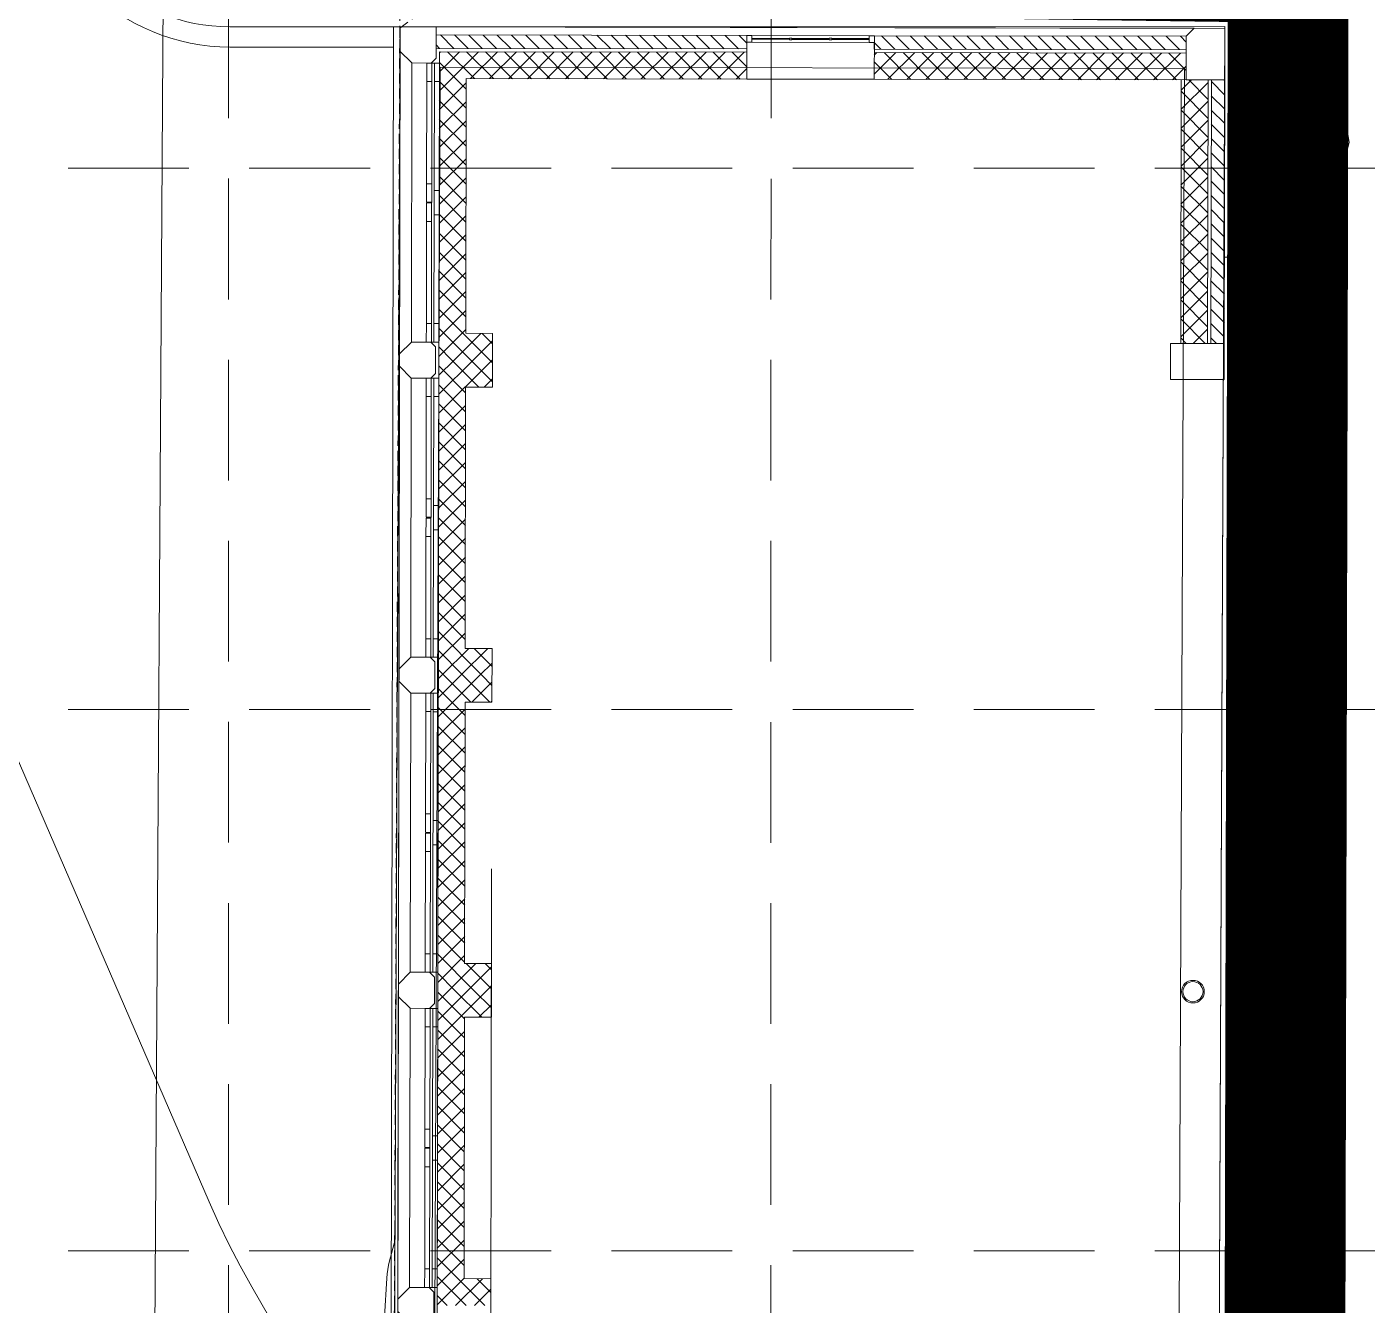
# Model space of a CAD drawing. Extents: x 4841 to 5381, y 4863 to 5725.
# Drawn here: x 4998.5 to 5031.8, y 5252.06 to 5283.83 of the extents above; entities that cross this region are included whole.
import ezdxf

# ---------------------------------------------------------------- set-up
doc = ezdxf.new("R2010")
doc.units = 0
doc.header["$MEASUREMENT"] = 0
doc.linetypes.add('DASHED', pattern=[0.75, 0.5, -0.25])
doc.linetypes.add('HIDDEN', pattern=[0.375, 0.25, -0.125])
for name, color, linetype, lineweight in [('2', 7, 'Continuous', 0), ('22', 7, 'Continuous', 0), ('27', 7, 'Continuous', 0), ('3', 7, 'Continuous', 0), ('EC', 35, 'Continuous', 0)]:
    doc.layers.add(name, color=color, linetype=linetype, lineweight=lineweight)
doc.layers.add('GRID', color=254, linetype='HIDDEN')
doc.layers.add('LIMITS OF DISTURBANCE', color=1, linetype='HIDDEN')

msp = doc.modelspace()

# ---------------------------------------------------------------- linework, layer by layer
at = {"layer": '2', "color": 7, "linetype": 'HIDDEN', "lineweight": 0}
for p, q in [((5009.237, 5507.346), (5007.761, 5283.793)), ((5007.761, 5283.793), (5031.686, 5301.909)), ((5007.761, 5283.793), (5007.093, 5125.941))]:
    msp.add_line(p, q, dxfattribs=at)
at = {"layer": '22', "color": 7, "linetype": 'Continuous', "lineweight": 0}
for p, q in [((5007.602, 5283.825), (5007.322, 5126.336)), ((5007.768, 5283.824), (5007.475, 5118.336)), ((5007.768, 5283.824), (5007.602, 5283.825)), ((5007.768, 5283.824), (5007.602, 5283.825)), ((5027.5, 5283.789), (5007.768, 5283.824)), ((5027.5, 5283.789), (5007.768, 5283.824)), ((5008.75, 5283.291), (5008.663, 5283.379)), ((5008.75, 5283.291), (5008.663, 5283.379)), ((5009.104, 5283.291), (5008.771, 5283.625)), ((5009.104, 5283.291), (5008.771, 5283.625)), ((5009.457, 5283.29), (5009.125, 5283.624)), ((5009.457, 5283.29), (5009.125, 5283.624)), ((5009.811, 5283.289), (5009.478, 5283.623)), ((5009.811, 5283.289), (5009.478, 5283.623)), ((5010.164, 5283.289), (5009.832, 5283.623)), ((5010.164, 5283.289), (5009.832, 5283.623)), ((5010.518, 5283.288), (5010.185, 5283.622)), ((5010.518, 5283.288), (5010.185, 5283.622)), ((5010.872, 5283.288), (5010.539, 5283.622)), ((5010.872, 5283.288), (5010.539, 5283.622)), ((5011.225, 5283.287), (5010.892, 5283.621)), ((5011.225, 5283.287), (5010.892, 5283.621)), ((5011.579, 5283.286), (5011.246, 5283.62)), ((5011.579, 5283.286), (5011.246, 5283.62)), ((5011.932, 5283.286), (5011.6, 5283.62)), ((5011.932, 5283.286), (5011.6, 5283.62)), ((5012.286, 5283.285), (5011.953, 5283.619)), ((5012.286, 5283.285), (5011.953, 5283.619)), ((5012.639, 5283.284), (5012.307, 5283.618)), ((5012.639, 5283.284), (5012.307, 5283.618)), ((5012.993, 5283.284), (5012.66, 5283.618)), ((5012.993, 5283.284), (5012.66, 5283.618)), ((5013.346, 5283.283), (5013.014, 5283.617)), ((5013.346, 5283.283), (5013.014, 5283.617)), ((5013.7, 5283.283), (5013.367, 5283.616)), ((5013.7, 5283.283), (5013.367, 5283.616)), ((5014.054, 5283.282), (5013.721, 5283.616)), ((5014.054, 5283.282), (5013.721, 5283.616)), ((5014.407, 5283.281), (5014.074, 5283.615)), ((5014.407, 5283.281), (5014.074, 5283.615)), ((5014.761, 5283.281), (5014.428, 5283.615)), ((5014.761, 5283.281), (5014.428, 5283.615)), ((5015.114, 5283.28), (5014.781, 5283.614)), ((5015.114, 5283.28), (5014.781, 5283.614)), ((5015.468, 5283.279), (5015.135, 5283.613)), ((5015.468, 5283.279), (5015.135, 5283.613)), ((5015.821, 5283.279), (5015.489, 5283.613)), ((5015.821, 5283.279), (5015.489, 5283.613)), ((5016.175, 5283.278), (5015.842, 5283.612)), ((5016.175, 5283.278), (5015.842, 5283.612)), ((5016.385, 5283.422), (5016.196, 5283.611)), ((5016.385, 5283.422), (5016.196, 5283.611)), ((5017.44, 5283.536), (5016.51, 5283.538)), ((5017.44, 5283.536), (5016.51, 5283.538)), ((5017.44, 5283.516), (5016.51, 5283.517)), ((5017.44, 5283.516), (5016.51, 5283.517)), ((5018.433, 5283.535), (5017.503, 5283.536)), ((5018.433, 5283.535), (5017.503, 5283.536)), ((5018.433, 5283.514), (5017.503, 5283.515)), ((5018.433, 5283.514), (5017.503, 5283.515)), ((5019.427, 5283.533), (5018.496, 5283.534)), ((5019.427, 5283.533), (5018.496, 5283.534)), ((5019.427, 5283.512), (5018.496, 5283.514)), ((5019.427, 5283.512), (5018.496, 5283.514)), ((5019.71, 5283.272), (5019.552, 5283.431)), ((5019.71, 5283.272), (5019.552, 5283.431)), ((5020.064, 5283.271), (5019.731, 5283.605)), ((5020.064, 5283.271), (5019.731, 5283.605)), ((5020.418, 5283.271), (5020.085, 5283.605)), ((5020.418, 5283.271), (5020.085, 5283.605)), ((5020.771, 5283.27), (5020.438, 5283.604)), ((5020.771, 5283.27), (5020.438, 5283.604)), ((5021.125, 5283.269), (5020.792, 5283.603)), ((5021.125, 5283.269), (5020.792, 5283.603)), ((5021.478, 5283.269), (5021.145, 5283.603)), ((5021.478, 5283.269), (5021.145, 5283.603)), ((5021.832, 5283.268), (5021.499, 5283.602)), ((5021.832, 5283.268), (5021.499, 5283.602)), ((5022.185, 5283.268), (5021.853, 5283.601)), ((5022.185, 5283.268), (5021.853, 5283.601)), ((5022.539, 5283.267), (5022.206, 5283.601)), ((5022.539, 5283.267), (5022.206, 5283.601)), ((5022.892, 5283.266), (5022.56, 5283.6)), ((5022.892, 5283.266), (5022.56, 5283.6)), ((5023.246, 5283.266), (5022.913, 5283.6)), ((5023.246, 5283.266), (5022.913, 5283.6)), ((5023.6, 5283.265), (5023.267, 5283.599)), ((5023.6, 5283.265), (5023.267, 5283.599)), ((5023.953, 5283.264), (5023.62, 5283.598)), ((5023.953, 5283.264), (5023.62, 5283.598)), ((5024.307, 5283.264), (5023.974, 5283.598)), ((5024.307, 5283.264), (5023.974, 5283.598)), ((5024.66, 5283.263), (5024.327, 5283.597)), ((5024.66, 5283.263), (5024.327, 5283.597)), ((5025.014, 5283.262), (5024.681, 5283.596)), ((5025.014, 5283.262), (5024.681, 5283.596)), ((5025.367, 5283.262), (5025.035, 5283.596)), ((5025.367, 5283.262), (5025.035, 5283.596)), ((5025.721, 5283.261), (5025.388, 5283.595)), ((5025.721, 5283.261), (5025.388, 5283.595)), ((5026.074, 5283.261), (5025.742, 5283.595)), ((5026.074, 5283.261), (5025.742, 5283.595)), ((5026.428, 5283.26), (5026.095, 5283.594)), ((5026.428, 5283.26), (5026.095, 5283.594)), ((5026.781, 5283.259), (5026.449, 5283.593)), ((5026.781, 5283.259), (5026.449, 5283.593)), ((5027.135, 5283.259), (5026.802, 5283.593)), ((5027.135, 5283.259), (5026.802, 5283.593)), ((5027.302, 5283.446), (5027.156, 5283.592)), ((5027.302, 5283.446), (5027.156, 5283.592)), ((5007.767, 5283.223), (5007.754, 5275.7)), ((5007.767, 5283.223), (5007.754, 5275.7)), ((5008.746, 5283.208), (5008.469, 5126.949)), ((5008.746, 5283.208), (5008.469, 5126.949)), ((5008.745, 5282.71), (5009.244, 5283.207)), ((5008.745, 5282.71), (5009.244, 5283.207)), ((5008.745, 5282.239), (5009.716, 5283.206)), ((5008.745, 5282.239), (5009.716, 5283.206)), ((5008.746, 5283.181), (5008.773, 5283.208)), ((5016.385, 5283.194), (5008.746, 5283.208)), ((5008.746, 5283.181), (5008.773, 5283.208)), ((5016.385, 5283.194), (5008.746, 5283.208)), ((5009.617, 5282.54), (5008.951, 5283.208)), ((5009.617, 5282.54), (5008.951, 5283.208)), ((5010.088, 5282.539), (5009.423, 5283.207)), ((5010.088, 5282.539), (5009.423, 5283.207)), ((5009.519, 5282.54), (5010.187, 5283.205)), ((5009.519, 5282.54), (5010.187, 5283.205)), ((5010.56, 5282.538), (5009.894, 5283.206)), ((5010.56, 5282.538), (5009.894, 5283.206)), ((5009.991, 5282.539), (5010.658, 5283.205)), ((5009.991, 5282.539), (5010.658, 5283.205)), ((5011.031, 5282.537), (5010.366, 5283.205)), ((5011.031, 5282.537), (5010.366, 5283.205)), ((5010.462, 5282.538), (5011.13, 5283.204)), ((5010.462, 5282.538), (5011.13, 5283.204)), ((5011.502, 5282.536), (5010.837, 5283.204)), ((5011.502, 5282.536), (5010.837, 5283.204)), ((5010.933, 5282.537), (5011.601, 5283.203)), ((5010.933, 5282.537), (5011.601, 5283.203)), ((5011.974, 5282.536), (5011.308, 5283.203)), ((5011.974, 5282.536), (5011.308, 5283.203)), ((5011.405, 5282.537), (5012.073, 5283.202)), ((5011.405, 5282.537), (5012.073, 5283.202)), ((5012.445, 5282.535), (5011.78, 5283.203)), ((5012.445, 5282.535), (5011.78, 5283.203)), ((5011.876, 5282.536), (5012.544, 5283.201)), ((5011.876, 5282.536), (5012.544, 5283.201)), ((5012.917, 5282.534), (5012.251, 5283.202)), ((5012.917, 5282.534), (5012.251, 5283.202)), ((5012.348, 5282.535), (5013.015, 5283.2)), ((5012.348, 5282.535), (5013.015, 5283.2)), ((5013.388, 5282.533), (5012.723, 5283.201)), ((5013.388, 5282.533), (5012.723, 5283.201)), ((5012.819, 5282.534), (5013.487, 5283.2)), ((5012.819, 5282.534), (5013.487, 5283.2)), ((5013.859, 5282.532), (5013.194, 5283.2)), ((5013.859, 5282.532), (5013.194, 5283.2)), ((5013.29, 5282.533), (5013.958, 5283.199)), ((5013.29, 5282.533), (5013.958, 5283.199)), ((5014.331, 5282.531), (5013.665, 5283.199)), ((5014.331, 5282.531), (5013.665, 5283.199)), ((5013.762, 5282.532), (5014.43, 5283.198)), ((5013.762, 5282.532), (5014.43, 5283.198)), ((5014.802, 5282.531), (5014.137, 5283.198)), ((5014.802, 5282.531), (5014.137, 5283.198)), ((5014.233, 5282.532), (5014.901, 5283.197)), ((5014.233, 5282.532), (5014.901, 5283.197)), ((5015.274, 5282.53), (5014.608, 5283.198)), ((5015.274, 5282.53), (5014.608, 5283.198)), ((5014.705, 5282.531), (5015.372, 5283.196)), ((5014.705, 5282.531), (5015.372, 5283.196)), ((5015.745, 5282.529), (5015.08, 5283.197)), ((5015.745, 5282.529), (5015.08, 5283.197)), ((5015.176, 5282.53), (5015.844, 5283.195)), ((5015.176, 5282.53), (5015.844, 5283.195)), ((5016.216, 5282.528), (5015.551, 5283.196)), ((5016.216, 5282.528), (5015.551, 5283.196)), ((5015.647, 5282.529), (5016.315, 5283.195)), ((5015.647, 5282.529), (5016.315, 5283.195)), ((5016.384, 5282.832), (5016.022, 5283.195)), ((5016.384, 5282.832), (5016.022, 5283.195)), ((5019.55, 5282.654), (5020.087, 5283.188)), ((5019.55, 5282.654), (5020.087, 5283.188)), ((5019.551, 5283.125), (5019.615, 5283.189)), ((5027.301, 5283.175), (5019.551, 5283.189)), ((5019.551, 5283.125), (5019.615, 5283.189)), ((5027.301, 5283.175), (5019.551, 5283.189)), ((5020.459, 5282.521), (5019.794, 5283.188)), ((5020.459, 5282.521), (5019.794, 5283.188)), ((5019.89, 5282.522), (5020.558, 5283.187)), ((5019.89, 5282.522), (5020.558, 5283.187)), ((5020.93, 5282.52), (5020.265, 5283.188)), ((5020.93, 5282.52), (5020.265, 5283.188)), ((5020.361, 5282.521), (5021.029, 5283.186)), ((5020.361, 5282.521), (5021.029, 5283.186)), ((5021.402, 5282.519), (5020.736, 5283.187)), ((5021.402, 5282.519), (5020.736, 5283.187)), ((5020.833, 5282.52), (5021.501, 5283.185)), ((5020.833, 5282.52), (5021.501, 5283.185)), ((5021.873, 5282.518), (5021.208, 5283.186)), ((5021.873, 5282.518), (5021.208, 5283.186)), ((5021.304, 5282.519), (5021.972, 5283.185)), ((5021.304, 5282.519), (5021.972, 5283.185)), ((5022.345, 5282.517), (5021.679, 5283.185)), ((5022.345, 5282.517), (5021.679, 5283.185)), ((5021.776, 5282.518), (5022.444, 5283.184)), ((5021.776, 5282.518), (5022.444, 5283.184)), ((5022.816, 5282.516), (5022.151, 5283.184)), ((5022.816, 5282.516), (5022.151, 5283.184)), ((5022.247, 5282.517), (5022.915, 5283.183)), ((5022.247, 5282.517), (5022.915, 5283.183)), ((5023.288, 5282.516), (5022.622, 5283.183)), ((5023.288, 5282.516), (5022.622, 5283.183)), ((5022.718, 5282.517), (5023.386, 5283.182)), ((5022.718, 5282.517), (5023.386, 5283.182)), ((5023.759, 5282.515), (5023.093, 5283.183)), ((5023.759, 5282.515), (5023.093, 5283.183)), ((5023.19, 5282.516), (5023.858, 5283.181)), ((5023.19, 5282.516), (5023.858, 5283.181)), ((5024.23, 5282.514), (5023.565, 5283.182)), ((5024.23, 5282.514), (5023.565, 5283.182)), ((5023.661, 5282.515), (5024.329, 5283.18)), ((5023.661, 5282.515), (5024.329, 5283.18)), ((5024.702, 5282.513), (5024.036, 5283.181)), ((5024.702, 5282.513), (5024.036, 5283.181)), ((5024.133, 5282.514), (5024.801, 5283.18)), ((5024.133, 5282.514), (5024.801, 5283.18)), ((5025.173, 5282.512), (5024.508, 5283.18)), ((5025.173, 5282.512), (5024.508, 5283.18)), ((5024.604, 5282.513), (5025.272, 5283.179)), ((5024.604, 5282.513), (5025.272, 5283.179)), ((5025.645, 5282.511), (5024.979, 5283.179)), ((5025.645, 5282.511), (5024.979, 5283.179)), ((5025.075, 5282.512), (5025.743, 5283.178)), ((5025.075, 5282.512), (5025.743, 5283.178)), ((5026.116, 5282.511), (5025.45, 5283.178)), ((5026.116, 5282.511), (5025.45, 5283.178)), ((5025.547, 5282.512), (5026.215, 5283.177)), ((5025.547, 5282.512), (5026.215, 5283.177)), ((5026.587, 5282.51), (5025.922, 5283.178)), ((5026.587, 5282.51), (5025.922, 5283.178)), ((5026.018, 5282.511), (5026.686, 5283.176)), ((5026.018, 5282.511), (5026.686, 5283.176)), ((5027.059, 5282.509), (5026.393, 5283.177)), ((5027.059, 5282.509), (5026.393, 5283.177)), ((5026.49, 5282.51), (5027.158, 5283.175)), ((5026.49, 5282.51), (5027.158, 5283.175)), ((5027.3, 5282.739), (5026.865, 5283.176)), ((5027.3, 5282.739), (5026.865, 5283.176)), ((5008.061, 5282.928), (5008.049, 5275.994)), ((5008.061, 5282.928), (5008.049, 5275.994)), ((5008.433, 5282.927), (5008.432, 5282.469)), ((5008.433, 5282.927), (5008.432, 5282.469)), ((5008.746, 5282.927), (5008.433, 5282.927)), ((5008.746, 5282.927), (5008.433, 5282.927)), ((5008.558, 5282.927), (5008.546, 5275.993)), ((5008.558, 5282.927), (5008.546, 5275.993)), ((5008.621, 5282.927), (5008.608, 5275.993)), ((5008.621, 5282.927), (5008.608, 5275.993)), ((5008.746, 5282.927), (5008.745, 5282.468)), ((5008.746, 5282.927), (5008.745, 5282.468)), ((5009.411, 5282.274), (5008.746, 5282.942)), ((5009.411, 5282.274), (5008.746, 5282.942)), ((5016.119, 5282.528), (5016.384, 5282.792)), ((5016.119, 5282.528), (5016.384, 5282.792)), ((5019.988, 5282.521), (5019.551, 5282.96)), ((5019.988, 5282.521), (5019.551, 5282.96)), ((5026.961, 5282.509), (5027.301, 5282.847)), ((5026.961, 5282.509), (5027.301, 5282.847)), ((5008.432, 5282.469), (5008.428, 5279.929)), ((5008.432, 5282.469), (5008.428, 5279.929)), ((5008.557, 5282.469), (5008.432, 5282.469)), ((5008.557, 5282.469), (5008.432, 5282.469)), ((5008.745, 5282.468), (5008.62, 5282.469)), ((5008.745, 5282.468), (5008.62, 5282.469)), ((5008.745, 5282.468), (5008.74, 5279.762)), ((5008.745, 5282.468), (5008.74, 5279.762)), ((5008.744, 5281.767), (5009.412, 5282.433)), ((5008.744, 5281.767), (5009.412, 5282.433)), ((5009.41, 5281.802), (5008.745, 5282.47)), ((5009.41, 5281.802), (5008.745, 5282.47)), ((5009.412, 5282.54), (5009.401, 5276.211)), ((5009.412, 5282.54), (5009.401, 5276.211)), ((5016.383, 5282.528), (5009.412, 5282.54)), ((5016.383, 5282.528), (5009.412, 5282.54)), ((5027.3, 5282.508), (5019.55, 5282.522)), ((5027.3, 5282.508), (5019.55, 5282.522)), ((5027.163, 5275.96), (5027.175, 5282.509)), ((5027.163, 5275.96), (5027.175, 5282.509)), ((5027.842, 5282.446), (5027.174, 5281.78)), ((5027.842, 5282.446), (5027.174, 5281.78)), ((5027.432, 5282.508), (5027.175, 5282.252)), ((5027.432, 5282.508), (5027.175, 5282.252)), ((5027.364, 5282.508), (5027.841, 5282.03)), ((5027.364, 5282.508), (5027.841, 5282.03)), ((5027.83, 5275.959), (5027.842, 5282.507)), ((5027.83, 5275.959), (5027.842, 5282.507)), ((5027.835, 5282.507), (5027.842, 5282.501)), ((5027.835, 5282.507), (5027.842, 5282.501)), ((5027.913, 5275.959), (5027.925, 5282.507)), ((5027.913, 5275.959), (5027.925, 5282.507)), ((5028.258, 5282.132), (5027.925, 5282.466)), ((5028.258, 5282.132), (5027.925, 5282.466)), ((5028.258, 5282.486), (5028.237, 5282.507)), ((5028.258, 5282.486), (5028.237, 5282.507)), ((5028.247, 5275.958), (5028.258, 5282.507)), ((5028.247, 5275.958), (5028.258, 5282.507)), ((5009.41, 5281.331), (5008.744, 5281.999)), ((5009.41, 5281.331), (5008.744, 5281.999)), ((5027.175, 5282.226), (5027.84, 5281.558)), ((5027.175, 5282.226), (5027.84, 5281.558)), ((5028.257, 5281.779), (5027.924, 5282.112)), ((5028.257, 5281.779), (5027.924, 5282.112)), ((5008.743, 5281.296), (5009.411, 5281.961)), ((5008.743, 5281.296), (5009.411, 5281.961)), ((5027.841, 5281.974), (5027.173, 5281.309)), ((5027.841, 5281.974), (5027.173, 5281.309)), ((5027.174, 5281.755), (5027.839, 5281.087)), ((5027.174, 5281.755), (5027.839, 5281.087)), ((5028.256, 5281.425), (5027.924, 5281.759)), ((5028.256, 5281.425), (5027.924, 5281.759)), ((5008.742, 5280.824), (5009.41, 5281.49)), ((5008.742, 5280.824), (5009.41, 5281.49)), ((5009.409, 5280.86), (5008.743, 5281.527)), ((5009.409, 5280.86), (5008.743, 5281.527)), ((5027.84, 5281.503), (5027.172, 5280.838)), ((5027.84, 5281.503), (5027.172, 5280.838)), ((5028.256, 5281.071), (5027.923, 5281.405)), ((5028.256, 5281.071), (5027.923, 5281.405)), ((5008.741, 5280.353), (5009.409, 5281.019)), ((5008.741, 5280.353), (5009.409, 5281.019)), ((5009.408, 5280.388), (5008.742, 5281.056)), ((5009.408, 5280.388), (5008.742, 5281.056)), ((5027.839, 5281.032), (5027.171, 5280.366)), ((5027.839, 5281.032), (5027.171, 5280.366)), ((5027.173, 5281.284), (5027.838, 5280.616)), ((5027.173, 5281.284), (5027.838, 5280.616)), ((5028.255, 5280.718), (5027.922, 5281.052)), ((5028.255, 5280.718), (5027.922, 5281.052)), ((5027.172, 5280.812), (5027.837, 5280.144)), ((5027.172, 5280.812), (5027.837, 5280.144)), ((5028.255, 5280.364), (5027.922, 5280.698)), ((5028.255, 5280.364), (5027.922, 5280.698)), ((5008.74, 5279.882), (5009.408, 5280.547)), ((5008.74, 5279.882), (5009.408, 5280.547)), ((5009.407, 5279.917), (5008.742, 5280.585)), ((5009.407, 5279.917), (5008.742, 5280.585)), ((5027.838, 5280.56), (5027.17, 5279.895)), ((5027.838, 5280.56), (5027.17, 5279.895)), ((5027.171, 5280.341), (5027.837, 5279.673)), ((5027.171, 5280.341), (5027.837, 5279.673)), ((5028.254, 5280.011), (5027.921, 5280.345)), ((5028.254, 5280.011), (5027.921, 5280.345)), ((5008.74, 5279.41), (5009.407, 5280.076)), ((5008.74, 5279.41), (5009.407, 5280.076)), ((5009.406, 5279.445), (5008.741, 5280.113)), ((5009.406, 5279.445), (5008.741, 5280.113)), ((5027.837, 5280.089), (5027.17, 5279.423)), ((5027.837, 5280.089), (5027.17, 5279.423)), ((5008.74, 5279.762), (5008.615, 5279.762)), ((5008.74, 5279.762), (5008.615, 5279.762)), ((5008.739, 5279.158), (5008.74, 5279.762)), ((5008.739, 5279.158), (5008.74, 5279.762)), ((5027.17, 5279.869), (5027.836, 5279.201)), ((5027.17, 5279.869), (5027.836, 5279.201)), ((5028.253, 5279.657), (5027.921, 5279.991)), ((5028.253, 5279.657), (5027.921, 5279.991)), ((5008.739, 5278.939), (5009.407, 5279.604)), ((5008.739, 5278.939), (5009.407, 5279.604)), ((5009.405, 5278.974), (5008.74, 5279.642)), ((5009.405, 5278.974), (5008.74, 5279.642)), ((5027.837, 5279.617), (5027.169, 5278.952)), ((5027.837, 5279.617), (5027.169, 5278.952)), ((5027.169, 5279.398), (5027.835, 5278.73)), ((5027.169, 5279.398), (5027.835, 5278.73)), ((5028.253, 5279.304), (5027.92, 5279.638)), ((5028.253, 5279.304), (5027.92, 5279.638)), ((5008.614, 5279.158), (5008.739, 5279.158)), ((5008.614, 5279.158), (5008.739, 5279.158)), ((5008.739, 5279.158), (5008.734, 5276.451)), ((5008.739, 5279.158), (5008.734, 5276.451)), ((5008.738, 5278.467), (5009.406, 5279.133)), ((5008.738, 5278.467), (5009.406, 5279.133)), ((5009.405, 5278.503), (5008.739, 5279.17)), ((5009.405, 5278.503), (5008.739, 5279.17)), ((5027.836, 5279.146), (5027.168, 5278.481)), ((5027.836, 5279.146), (5027.168, 5278.481)), ((5028.252, 5278.95), (5027.919, 5279.284)), ((5028.252, 5278.95), (5027.919, 5279.284)), ((5008.426, 5278.992), (5008.422, 5276.452)), ((5008.426, 5278.992), (5008.422, 5276.452)), ((5009.404, 5278.031), (5008.738, 5278.699)), ((5009.404, 5278.031), (5008.738, 5278.699)), ((5027.835, 5278.675), (5027.167, 5278.009)), ((5027.835, 5278.675), (5027.167, 5278.009)), ((5027.169, 5278.927), (5027.834, 5278.259)), ((5027.169, 5278.927), (5027.834, 5278.259)), ((5028.251, 5278.597), (5027.919, 5278.93)), ((5028.251, 5278.597), (5027.919, 5278.93)), ((5008.737, 5277.996), (5009.405, 5278.662)), ((5008.737, 5277.996), (5009.405, 5278.662)), ((5027.168, 5278.455), (5027.833, 5277.787)), ((5027.168, 5278.455), (5027.833, 5277.787)), ((5028.251, 5278.243), (5027.918, 5278.577)), ((5028.251, 5278.243), (5027.918, 5278.577)), ((5008.736, 5277.525), (5009.404, 5278.19)), ((5008.736, 5277.525), (5009.404, 5278.19)), ((5009.403, 5277.56), (5008.737, 5278.228)), ((5009.403, 5277.56), (5008.737, 5278.228)), ((5027.834, 5278.203), (5027.166, 5277.538)), ((5027.834, 5278.203), (5027.166, 5277.538)), ((5028.25, 5277.889), (5027.917, 5278.223)), ((5028.25, 5277.889), (5027.917, 5278.223)), ((5008.735, 5277.053), (5009.403, 5277.719)), ((5008.735, 5277.053), (5009.403, 5277.719)), ((5009.402, 5277.088), (5008.737, 5277.756)), ((5009.402, 5277.088), (5008.737, 5277.756)), ((5027.833, 5277.732), (5027.165, 5277.066)), ((5027.833, 5277.732), (5027.165, 5277.066)), ((5027.167, 5277.984), (5027.832, 5277.316)), ((5027.167, 5277.984), (5027.832, 5277.316)), ((5028.25, 5277.536), (5027.917, 5277.87)), ((5028.25, 5277.536), (5027.917, 5277.87)), ((5027.166, 5277.512), (5027.832, 5276.844)), ((5027.166, 5277.512), (5027.832, 5276.844)), ((5028.249, 5277.182), (5027.916, 5277.516)), ((5028.249, 5277.182), (5027.916, 5277.516)), ((5008.735, 5276.582), (5009.402, 5277.247)), ((5008.735, 5276.582), (5009.402, 5277.247)), ((5009.401, 5276.617), (5008.736, 5277.285)), ((5009.401, 5276.617), (5008.736, 5277.285)), ((5027.832, 5277.26), (5027.165, 5276.595)), ((5027.832, 5277.26), (5027.165, 5276.595)), ((5027.165, 5277.041), (5027.831, 5276.373)), ((5027.165, 5277.041), (5027.831, 5276.373)), ((5028.248, 5276.829), (5027.916, 5277.163)), ((5028.248, 5276.829), (5027.916, 5277.163)), ((5008.734, 5276.11), (5009.402, 5276.776)), ((5008.734, 5276.11), (5009.402, 5276.776)), ((5010.001, 5275.543), (5008.735, 5276.813)), ((5010.001, 5275.543), (5008.735, 5276.813)), ((5027.832, 5276.789), (5027.164, 5276.124)), ((5027.832, 5276.789), (5027.164, 5276.124)), ((5028.248, 5276.475), (5027.915, 5276.809)), ((5028.248, 5276.475), (5027.915, 5276.809)), ((5008.421, 5275.994), (5008.422, 5276.452)), ((5008.421, 5275.994), (5008.422, 5276.452)), ((5008.547, 5276.452), (5008.422, 5276.452)), ((5008.547, 5276.452), (5008.422, 5276.452)), ((5008.734, 5276.451), (5008.609, 5276.452)), ((5008.734, 5276.451), (5008.609, 5276.452)), ((5008.733, 5275.993), (5008.734, 5276.451)), ((5008.733, 5275.993), (5008.734, 5276.451)), ((5009.53, 5275.544), (5008.734, 5276.342)), ((5009.53, 5275.544), (5008.734, 5276.342)), ((5027.164, 5276.569), (5027.773, 5275.959)), ((5027.164, 5276.569), (5027.773, 5275.959)), ((5028.247, 5276.122), (5027.914, 5276.456)), ((5028.247, 5276.122), (5027.914, 5276.456)), ((5008.733, 5275.639), (5009.401, 5276.305)), ((5008.733, 5275.639), (5009.401, 5276.305)), ((5009.11, 5275.544), (5009.778, 5276.21)), ((5009.11, 5275.544), (5009.778, 5276.21)), ((5010.067, 5276.209), (5009.401, 5276.211)), ((5010.067, 5276.209), (5009.401, 5276.211)), ((5009.582, 5275.544), (5010.067, 5276.027)), ((5009.582, 5275.544), (5010.067, 5276.027)), ((5010.067, 5275.949), (5009.807, 5276.21)), ((5010.067, 5275.949), (5009.807, 5276.21)), ((5010.065, 5274.876), (5010.067, 5276.209)), ((5010.065, 5274.876), (5010.067, 5276.209)), ((5027.164, 5276.098), (5027.301, 5275.96)), ((5027.164, 5276.098), (5027.301, 5275.96)), ((5027.831, 5276.318), (5027.472, 5275.96)), ((5027.831, 5276.318), (5027.472, 5275.96)), ((5028.056, 5275.959), (5027.914, 5276.102)), ((5028.056, 5275.959), (5027.914, 5276.102)), ((5008.733, 5275.993), (5008.421, 5275.994)), ((5008.733, 5275.993), (5008.421, 5275.994)), ((5009.058, 5275.544), (5008.733, 5275.871)), ((5009.058, 5275.544), (5008.733, 5275.871)), ((5007.74, 5267.87), (5007.753, 5275.394)), ((5007.74, 5267.87), (5007.753, 5275.394)), ((5008.73, 5274.225), (5010.053, 5275.543)), ((5008.73, 5274.225), (5010.053, 5275.543)), ((5008.731, 5274.696), (5009.582, 5275.544)), ((5008.731, 5274.696), (5009.582, 5275.544)), ((5008.732, 5275.168), (5009.11, 5275.544)), ((5008.732, 5275.168), (5009.11, 5275.544)), ((5009.398, 5274.731), (5008.732, 5275.399)), ((5009.398, 5274.731), (5008.732, 5275.399)), ((5009.724, 5274.877), (5009.058, 5275.544)), ((5009.724, 5274.877), (5009.058, 5275.544)), ((5010.065, 5275.006), (5009.53, 5275.544)), ((5010.065, 5275.006), (5009.53, 5275.544)), ((5010.066, 5275.478), (5010.001, 5275.543)), ((5010.066, 5275.478), (5010.001, 5275.543)), ((5010.053, 5275.543), (5010.066, 5275.556)), ((5010.053, 5275.543), (5010.066, 5275.556)), ((5008.035, 5268.165), (5008.047, 5275.098)), ((5008.035, 5268.165), (5008.047, 5275.098)), ((5008.419, 5275.098), (5008.419, 5274.639)), ((5008.732, 5275.097), (5008.419, 5275.098)), ((5008.419, 5275.098), (5008.419, 5274.639)), ((5008.732, 5275.097), (5008.419, 5275.098)), ((5008.544, 5275.097), (5008.532, 5268.164)), ((5008.544, 5275.097), (5008.532, 5268.164)), ((5008.607, 5275.097), (5008.595, 5268.164)), ((5008.607, 5275.097), (5008.595, 5268.164)), ((5008.732, 5275.097), (5008.731, 5274.639)), ((5008.732, 5275.097), (5008.731, 5274.639)), ((5009.856, 5274.876), (5010.065, 5275.084)), ((5009.856, 5274.876), (5010.065, 5275.084)), ((5009.397, 5274.26), (5008.732, 5274.928)), ((5009.397, 5274.26), (5008.732, 5274.928)), ((5009.398, 5274.877), (5009.387, 5268.381)), ((5009.398, 5274.877), (5009.387, 5268.381)), ((5009.398, 5274.877), (5010.065, 5274.876)), ((5009.398, 5274.877), (5010.065, 5274.876)), ((5008.419, 5274.639), (5008.414, 5272.1)), ((5008.419, 5274.639), (5008.414, 5272.1)), ((5008.544, 5274.639), (5008.419, 5274.639)), ((5008.544, 5274.639), (5008.419, 5274.639)), ((5008.731, 5274.639), (5008.606, 5274.639)), ((5008.731, 5274.639), (5008.606, 5274.639)), ((5008.731, 5274.639), (5008.726, 5271.932)), ((5008.731, 5274.639), (5008.726, 5271.932)), ((5008.729, 5273.753), (5009.397, 5274.419)), ((5008.729, 5273.753), (5009.397, 5274.419)), ((5009.396, 5273.789), (5008.731, 5274.456)), ((5009.396, 5273.789), (5008.731, 5274.456)), ((5008.729, 5273.282), (5009.397, 5273.947)), ((5008.729, 5273.282), (5009.397, 5273.947)), ((5009.395, 5273.317), (5008.73, 5273.985)), ((5009.395, 5273.317), (5008.73, 5273.985)), ((5008.728, 5272.811), (5009.396, 5273.476)), ((5008.728, 5272.811), (5009.396, 5273.476)), ((5009.395, 5272.846), (5008.729, 5273.514)), ((5009.395, 5272.846), (5008.729, 5273.514)), ((5008.727, 5272.339), (5009.395, 5273.005)), ((5008.727, 5272.339), (5009.395, 5273.005)), ((5009.394, 5272.374), (5008.728, 5273.042)), ((5009.394, 5272.374), (5008.728, 5273.042)), ((5008.726, 5271.868), (5009.394, 5272.533)), ((5008.726, 5271.868), (5009.394, 5272.533)), ((5009.393, 5271.903), (5008.727, 5272.571)), ((5009.393, 5271.903), (5008.727, 5272.571)), ((5008.725, 5271.396), (5009.393, 5272.062)), ((5008.725, 5271.396), (5009.393, 5272.062)), ((5009.392, 5271.432), (5008.727, 5272.099)), ((5009.392, 5271.432), (5008.727, 5272.099)), ((5008.726, 5271.932), (5008.601, 5271.933)), ((5008.726, 5271.932), (5008.601, 5271.933)), ((5008.725, 5271.328), (5008.726, 5271.932)), ((5008.725, 5271.328), (5008.726, 5271.932)), ((5008.724, 5270.925), (5009.392, 5271.59)), ((5008.724, 5270.925), (5009.392, 5271.59)), ((5009.391, 5270.96), (5008.726, 5271.628)), ((5009.391, 5270.96), (5008.726, 5271.628)), ((5008.412, 5271.162), (5008.408, 5268.622)), ((5008.412, 5271.162), (5008.408, 5268.622)), ((5008.6, 5271.328), (5008.725, 5271.328)), ((5008.6, 5271.328), (5008.725, 5271.328)), ((5008.725, 5271.328), (5008.72, 5268.622)), ((5008.725, 5271.328), (5008.72, 5268.622)), ((5008.724, 5270.454), (5009.391, 5271.119)), ((5008.724, 5270.454), (5009.391, 5271.119)), ((5009.39, 5270.489), (5008.725, 5271.157)), ((5009.39, 5270.489), (5008.725, 5271.157)), ((5009.39, 5270.017), (5008.724, 5270.685)), ((5009.39, 5270.017), (5008.724, 5270.685)), ((5008.723, 5269.982), (5009.391, 5270.648)), ((5008.723, 5269.982), (5009.391, 5270.648)), ((5008.722, 5269.511), (5009.39, 5270.176)), ((5008.722, 5269.511), (5009.39, 5270.176)), ((5009.389, 5269.546), (5008.723, 5270.214)), ((5009.389, 5269.546), (5008.723, 5270.214)), ((5008.721, 5269.039), (5009.389, 5269.705)), ((5008.721, 5269.039), (5009.389, 5269.705)), ((5009.388, 5269.075), (5008.722, 5269.742)), ((5009.388, 5269.075), (5008.722, 5269.742)), ((5008.72, 5268.568), (5009.388, 5269.233)), ((5008.72, 5268.568), (5009.388, 5269.233)), ((5009.387, 5268.603), (5008.722, 5269.271)), ((5009.387, 5268.603), (5008.722, 5269.271)), ((5008.719, 5268.097), (5009.387, 5268.762)), ((5008.719, 5268.097), (5009.387, 5268.762)), ((5009.803, 5267.714), (5008.721, 5268.8)), ((5009.803, 5267.714), (5008.721, 5268.8)), ((5008.407, 5268.164), (5008.408, 5268.622)), ((5008.407, 5268.164), (5008.408, 5268.622)), ((5008.533, 5268.622), (5008.408, 5268.622)), ((5008.533, 5268.622), (5008.408, 5268.622)), ((5008.72, 5268.622), (5008.595, 5268.622)), ((5008.72, 5268.622), (5008.595, 5268.622)), ((5008.72, 5268.163), (5008.72, 5268.622)), ((5008.72, 5268.163), (5008.72, 5268.622)), ((5008.809, 5267.715), (5009.477, 5268.381)), ((5008.809, 5267.715), (5009.477, 5268.381)), ((5009.28, 5267.714), (5009.948, 5268.38)), ((5009.28, 5267.714), (5009.948, 5268.38)), ((5010.053, 5268.38), (5009.387, 5268.381)), ((5010.053, 5268.38), (5009.387, 5268.381)), ((5010.053, 5267.935), (5009.609, 5268.381)), ((5010.053, 5267.935), (5009.609, 5268.381)), ((5010.051, 5267.046), (5010.053, 5268.38)), ((5010.051, 5267.046), (5010.053, 5268.38)), ((5008.72, 5268.163), (5008.407, 5268.164)), ((5008.72, 5268.163), (5008.407, 5268.164)), ((5009.331, 5267.714), (5008.72, 5268.328)), ((5009.331, 5267.714), (5008.72, 5268.328)), ((5009.752, 5267.714), (5010.053, 5268.013)), ((5009.752, 5267.714), (5010.053, 5268.013)), ((5008.717, 5266.682), (5009.752, 5267.714)), ((5008.717, 5266.682), (5009.752, 5267.714)), ((5008.718, 5267.154), (5009.28, 5267.714)), ((5008.718, 5267.154), (5009.28, 5267.714)), ((5008.86, 5267.715), (5008.719, 5267.857)), ((5008.86, 5267.715), (5008.719, 5267.857)), ((5008.719, 5267.625), (5008.809, 5267.715)), ((5008.719, 5267.625), (5008.809, 5267.715)), ((5009.526, 5267.047), (5008.86, 5267.715)), ((5009.526, 5267.047), (5008.86, 5267.715)), ((5009.997, 5267.047), (5009.331, 5267.714)), ((5009.997, 5267.047), (5009.331, 5267.714)), ((5010.052, 5267.464), (5009.803, 5267.714)), ((5010.052, 5267.464), (5009.803, 5267.714)), ((5007.726, 5260.041), (5007.739, 5267.564)), ((5007.726, 5260.041), (5007.739, 5267.564)), ((5009.384, 5266.718), (5008.718, 5267.385)), ((5009.384, 5266.718), (5008.718, 5267.385)), ((5009.555, 5267.047), (5010.052, 5267.542)), ((5009.555, 5267.047), (5010.052, 5267.542)), ((5008.021, 5260.335), (5008.033, 5267.269)), ((5008.021, 5260.335), (5008.033, 5267.269)), ((5008.405, 5267.268), (5008.405, 5266.81)), ((5008.718, 5267.268), (5008.405, 5267.268)), ((5008.405, 5267.268), (5008.405, 5266.81)), ((5008.718, 5267.268), (5008.405, 5267.268)), ((5008.53, 5267.268), (5008.518, 5260.334)), ((5008.53, 5267.268), (5008.518, 5260.334)), ((5008.593, 5267.268), (5008.581, 5260.334)), ((5008.593, 5267.268), (5008.581, 5260.334)), ((5008.718, 5267.268), (5008.717, 5266.809)), ((5008.718, 5267.268), (5008.717, 5266.809)), ((5009.384, 5267.048), (5009.373, 5260.551)), ((5009.384, 5267.048), (5009.373, 5260.551)), ((5009.384, 5267.048), (5010.051, 5267.046)), ((5009.384, 5267.048), (5010.051, 5267.046)), ((5010.027, 5267.046), (5010.051, 5267.071)), ((5010.027, 5267.046), (5010.051, 5267.071)), ((5008.405, 5266.81), (5008.4, 5264.27)), ((5008.405, 5266.81), (5008.4, 5264.27)), ((5008.53, 5266.81), (5008.405, 5266.81)), ((5008.53, 5266.81), (5008.405, 5266.81)), ((5008.717, 5266.809), (5008.592, 5266.809)), ((5008.717, 5266.809), (5008.592, 5266.809)), ((5008.717, 5266.809), (5008.712, 5264.103)), ((5008.717, 5266.809), (5008.712, 5264.103)), ((5008.716, 5266.211), (5009.384, 5266.876)), ((5008.716, 5266.211), (5009.384, 5266.876)), ((5009.383, 5266.246), (5008.717, 5266.914)), ((5009.383, 5266.246), (5008.717, 5266.914)), ((5008.715, 5265.74), (5009.383, 5266.405)), ((5008.715, 5265.74), (5009.383, 5266.405)), ((5009.382, 5265.775), (5008.717, 5266.443)), ((5009.382, 5265.775), (5008.717, 5266.443)), ((5008.714, 5265.268), (5009.382, 5265.934)), ((5008.714, 5265.268), (5009.382, 5265.934)), ((5009.381, 5265.303), (5008.716, 5265.971)), ((5009.381, 5265.303), (5008.716, 5265.971)), ((5008.714, 5264.797), (5009.381, 5265.462)), ((5008.714, 5264.797), (5009.381, 5265.462)), ((5009.38, 5264.832), (5008.715, 5265.5)), ((5009.38, 5264.832), (5008.715, 5265.5)), ((5009.379, 5264.36), (5008.714, 5265.028)), ((5009.379, 5264.36), (5008.714, 5265.028)), ((5008.713, 5264.325), (5009.381, 5264.991)), ((5008.713, 5264.325), (5009.381, 5264.991)), ((5008.712, 5263.854), (5009.38, 5264.519)), ((5008.712, 5263.854), (5009.38, 5264.519)), ((5009.379, 5263.889), (5008.713, 5264.557)), ((5009.379, 5263.889), (5008.713, 5264.557)), ((5008.712, 5264.103), (5008.587, 5264.103)), ((5008.712, 5264.103), (5008.587, 5264.103)), ((5008.711, 5263.499), (5008.712, 5264.103)), ((5008.711, 5263.499), (5008.712, 5264.103)), ((5008.711, 5263.383), (5009.379, 5264.048)), ((5008.711, 5263.383), (5009.379, 5264.048)), ((5009.378, 5263.418), (5008.712, 5264.086)), ((5009.378, 5263.418), (5008.712, 5264.086)), ((5008.586, 5263.499), (5008.711, 5263.499)), ((5008.586, 5263.499), (5008.711, 5263.499)), ((5008.711, 5263.499), (5008.706, 5260.792)), ((5008.711, 5263.499), (5008.706, 5260.792)), ((5008.71, 5262.911), (5009.378, 5263.577)), ((5008.71, 5262.911), (5009.378, 5263.577)), ((5009.377, 5262.946), (5008.711, 5263.614)), ((5009.377, 5262.946), (5008.711, 5263.614)), ((5008.398, 5263.332), (5008.394, 5260.793)), ((5008.398, 5263.332), (5008.394, 5260.793)), ((5008.709, 5262.44), (5009.377, 5263.105)), ((5008.709, 5262.44), (5009.377, 5263.105)), ((5009.376, 5262.475), (5008.711, 5263.143)), ((5009.376, 5262.475), (5008.711, 5263.143)), ((5010.044, 5262.907), (5009.804, 5128.113)), ((5010.044, 5262.907), (5009.804, 5128.113)), ((5008.709, 5261.968), (5009.376, 5262.634)), ((5008.709, 5261.968), (5009.376, 5262.634)), ((5009.375, 5262.003), (5008.71, 5262.671)), ((5009.375, 5262.003), (5008.71, 5262.671)), ((5008.708, 5261.497), (5009.376, 5262.162)), ((5008.708, 5261.497), (5009.376, 5262.162)), ((5009.374, 5261.532), (5008.709, 5262.2)), ((5009.374, 5261.532), (5008.709, 5262.2)), ((5008.707, 5261.026), (5009.375, 5261.691)), ((5008.707, 5261.026), (5009.375, 5261.691)), ((5009.374, 5261.061), (5008.708, 5261.729)), ((5009.374, 5261.061), (5008.708, 5261.729)), ((5008.706, 5260.554), (5009.374, 5261.22)), ((5008.706, 5260.554), (5009.374, 5261.22)), ((5009.373, 5260.589), (5008.707, 5261.257)), ((5009.373, 5260.589), (5008.707, 5261.257)), ((5008.393, 5260.334), (5008.394, 5260.793)), ((5008.393, 5260.334), (5008.394, 5260.793)), ((5008.519, 5260.792), (5008.394, 5260.793)), ((5008.519, 5260.792), (5008.394, 5260.793)), ((5008.706, 5260.792), (5008.581, 5260.792)), ((5008.706, 5260.792), (5008.581, 5260.792)), ((5008.705, 5260.083), (5009.373, 5260.748)), ((5008.705, 5260.083), (5009.373, 5260.748)), ((5008.706, 5260.334), (5008.706, 5260.792)), ((5008.706, 5260.334), (5008.706, 5260.792)), ((5009.605, 5259.884), (5008.706, 5260.786)), ((5009.605, 5259.884), (5008.706, 5260.786)), ((5008.979, 5259.885), (5009.647, 5260.551)), ((5008.979, 5259.885), (5009.647, 5260.551)), ((5010.039, 5260.55), (5009.373, 5260.551)), ((5010.039, 5260.55), (5009.373, 5260.551)), ((5010.038, 5259.921), (5009.411, 5260.551)), ((5010.038, 5259.921), (5009.411, 5260.551)), ((5009.451, 5259.885), (5010.039, 5260.471)), ((5009.451, 5259.885), (5010.039, 5260.471)), ((5010.039, 5260.393), (5009.882, 5260.55)), ((5010.039, 5260.393), (5009.882, 5260.55)), ((5010.037, 5259.217), (5010.039, 5260.55)), ((5008.706, 5260.334), (5008.393, 5260.334)), ((5008.706, 5260.334), (5008.393, 5260.334)), ((5009.133, 5259.885), (5008.706, 5260.314)), ((5009.133, 5259.885), (5008.706, 5260.314)), ((5007.712, 5252.211), (5007.725, 5259.734)), ((5007.712, 5252.211), (5007.725, 5259.734)), ((5008.703, 5258.668), (5009.922, 5259.884)), ((5008.703, 5258.668), (5009.922, 5259.884)), ((5008.704, 5259.611), (5008.979, 5259.885)), ((5008.704, 5259.14), (5009.451, 5259.885)), ((5008.704, 5259.611), (5008.979, 5259.885)), ((5008.704, 5259.14), (5009.451, 5259.885)), ((5009.37, 5259.175), (5008.705, 5259.843)), ((5009.37, 5259.175), (5008.705, 5259.843)), ((5009.799, 5259.217), (5009.133, 5259.885)), ((5009.799, 5259.217), (5009.133, 5259.885)), ((5010.037, 5259.45), (5009.605, 5259.884)), ((5010.037, 5259.45), (5009.605, 5259.884)), ((5009.922, 5259.884), (5010.038, 5259.999)), ((5009.922, 5259.884), (5010.038, 5259.999)), ((5008.007, 5252.505), (5008.02, 5259.439)), ((5008.007, 5252.505), (5008.02, 5259.439)), ((5008.392, 5259.438), (5008.391, 5258.98)), ((5008.392, 5259.438), (5008.391, 5258.98)), ((5008.704, 5259.438), (5008.392, 5259.438)), ((5008.704, 5259.438), (5008.392, 5259.438)), ((5008.517, 5259.438), (5008.504, 5252.504)), ((5008.517, 5259.438), (5008.504, 5252.504)), ((5008.579, 5259.438), (5008.567, 5252.504)), ((5008.579, 5259.438), (5008.567, 5252.504)), ((5008.704, 5259.438), (5008.703, 5258.98)), ((5008.704, 5259.438), (5008.703, 5258.98)), ((5009.369, 5258.704), (5008.704, 5259.371)), ((5009.369, 5258.704), (5008.704, 5259.371)), ((5009.726, 5259.217), (5010.038, 5259.528)), ((5009.726, 5259.217), (5010.038, 5259.528)), ((5009.37, 5259.218), (5009.359, 5252.722)), ((5009.37, 5259.218), (5009.359, 5252.722)), ((5009.37, 5259.218), (5010.037, 5259.217)), ((5009.37, 5259.218), (5010.037, 5259.217)), ((5008.391, 5258.98), (5008.386, 5256.44)), ((5008.391, 5258.98), (5008.386, 5256.44)), ((5008.516, 5258.98), (5008.391, 5258.98)), ((5008.516, 5258.98), (5008.391, 5258.98)), ((5008.703, 5258.98), (5008.578, 5258.98)), ((5008.703, 5258.98), (5008.578, 5258.98)), ((5008.703, 5258.98), (5008.698, 5256.273)), ((5008.703, 5258.98), (5008.698, 5256.273)), ((5008.702, 5258.197), (5009.37, 5258.863)), ((5008.702, 5258.197), (5009.37, 5258.863)), ((5009.369, 5258.232), (5008.703, 5258.9)), ((5009.369, 5258.232), (5008.703, 5258.9)), ((5008.701, 5257.726), (5009.369, 5258.391)), ((5008.701, 5257.726), (5009.369, 5258.391)), ((5009.368, 5257.761), (5008.702, 5258.429)), ((5009.368, 5257.761), (5008.702, 5258.429)), ((5008.7, 5257.254), (5009.368, 5257.92)), ((5008.7, 5257.254), (5009.368, 5257.92)), ((5009.367, 5257.289), (5008.701, 5257.957)), ((5009.367, 5257.289), (5008.701, 5257.957)), ((5008.699, 5256.783), (5009.367, 5257.448)), ((5008.699, 5256.783), (5009.367, 5257.448)), ((5009.366, 5256.818), (5008.701, 5257.486)), ((5009.366, 5256.818), (5008.701, 5257.486)), ((5008.699, 5256.311), (5009.366, 5256.977)), ((5008.699, 5256.311), (5009.366, 5256.977)), ((5009.365, 5256.347), (5008.7, 5257.014)), ((5009.365, 5256.347), (5008.7, 5257.014)), ((5008.698, 5255.84), (5009.366, 5256.506)), ((5008.698, 5255.84), (5009.366, 5256.506)), ((5009.364, 5255.875), (5008.699, 5256.543)), ((5009.364, 5255.875), (5008.699, 5256.543)), ((5008.698, 5256.273), (5008.573, 5256.273)), ((5008.698, 5256.273), (5008.573, 5256.273)), ((5008.697, 5255.669), (5008.698, 5256.273)), ((5008.697, 5255.669), (5008.698, 5256.273)), ((5008.697, 5255.369), (5009.365, 5256.034)), ((5008.697, 5255.369), (5009.365, 5256.034)), ((5009.364, 5255.404), (5008.698, 5256.072)), ((5009.364, 5255.404), (5008.698, 5256.072)), ((5008.385, 5255.503), (5008.38, 5252.963)), ((5008.385, 5255.503), (5008.38, 5252.963)), ((5008.572, 5255.669), (5008.697, 5255.669)), ((5008.572, 5255.669), (5008.697, 5255.669)), ((5008.697, 5255.669), (5008.693, 5252.962)), ((5008.697, 5255.669), (5008.693, 5252.962)), ((5008.696, 5254.897), (5009.364, 5255.563)), ((5008.696, 5254.897), (5009.364, 5255.563)), ((5009.363, 5254.932), (5008.697, 5255.6)), ((5009.363, 5254.932), (5008.697, 5255.6)), ((5008.695, 5254.426), (5009.363, 5255.091)), ((5008.695, 5254.426), (5009.363, 5255.091)), ((5009.362, 5254.461), (5008.696, 5255.129)), ((5009.362, 5254.461), (5008.696, 5255.129)), ((5008.694, 5253.954), (5009.362, 5254.62)), ((5008.694, 5253.954), (5009.362, 5254.62)), ((5009.361, 5253.99), (5008.696, 5254.657)), ((5009.361, 5253.99), (5008.696, 5254.657)), ((5008.694, 5253.483), (5009.361, 5254.149)), ((5008.694, 5253.483), (5009.361, 5254.149)), ((5009.36, 5253.518), (5008.695, 5254.186)), ((5009.36, 5253.518), (5008.695, 5254.186)), ((5009.359, 5253.047), (5008.694, 5253.715)), ((5009.359, 5253.047), (5008.694, 5253.715)), ((5008.693, 5253.012), (5009.361, 5253.677)), ((5008.693, 5253.012), (5009.361, 5253.677)), ((5008.692, 5252.54), (5009.36, 5253.206)), ((5008.692, 5252.54), (5009.36, 5253.206)), ((5009.878, 5252.054), (5008.693, 5253.243)), ((5009.878, 5252.054), (5008.693, 5253.243)), ((5008.379, 5252.505), (5008.38, 5252.963)), ((5008.379, 5252.505), (5008.38, 5252.963)), ((5008.505, 5252.963), (5008.38, 5252.963)), ((5008.505, 5252.963), (5008.38, 5252.963)), ((5008.693, 5252.962), (5008.568, 5252.963)), ((5008.693, 5252.962), (5008.568, 5252.963)), ((5008.691, 5252.069), (5009.359, 5252.734)), ((5008.691, 5252.069), (5009.359, 5252.734)), ((5008.692, 5252.504), (5008.693, 5252.962)), ((5008.692, 5252.504), (5008.693, 5252.962)), ((5009.407, 5252.055), (5008.692, 5252.772)), ((5009.407, 5252.055), (5008.692, 5252.772)), ((5009.15, 5252.055), (5009.818, 5252.721)), ((5009.15, 5252.055), (5009.818, 5252.721)), ((5010.026, 5252.721), (5009.359, 5252.722)), ((5010.026, 5252.721), (5009.359, 5252.722)), ((5010.025, 5252.379), (5009.684, 5252.721)), ((5010.025, 5252.379), (5009.684, 5252.721)), ((5010.023, 5251.387), (5010.026, 5252.721)), ((5008.692, 5252.504), (5008.379, 5252.505)), ((5008.692, 5252.504), (5008.379, 5252.505)), ((5009.621, 5252.055), (5010.025, 5252.457)), ((5009.621, 5252.055), (5010.025, 5252.457)), ((5008.935, 5252.056), (5008.691, 5252.3)), ((5008.935, 5252.056), (5008.691, 5252.3))]:
    msp.add_line(p, q, dxfattribs=at)
for points in [[(5007.097, 5126.337), (5027.59, 5126.346), (5028.261, 5283.833), (5007.768, 5283.824), (5007.095, 5126.235)], [(5008.664, 5283.823), (5008.663, 5283.045), (5008.545, 5282.927), (5008.061, 5282.928), (5007.767, 5283.223), (5007.768, 5283.824)], [(5008.664, 5283.823), (5008.663, 5283.045), (5008.545, 5282.927), (5008.061, 5282.928), (5007.767, 5283.223), (5007.768, 5283.824)], [(5027.3, 5282.508), (5028.258, 5282.507), (5028.261, 5283.788), (5027.5, 5283.789), (5027.302, 5283.592)], [(5027.3, 5282.508), (5028.258, 5282.507), (5028.261, 5283.788), (5027.5, 5283.789), (5027.302, 5283.592)], [(5008.663, 5283.292), (5016.385, 5283.278), (5016.385, 5283.611), (5008.664, 5283.625)], [(5008.663, 5283.292), (5016.385, 5283.278), (5016.385, 5283.611), (5008.664, 5283.625)], [(5019.55, 5282.522), (5016.383, 5282.528), (5016.385, 5283.611), (5019.552, 5283.606)], [(5019.55, 5282.522), (5016.383, 5282.528), (5016.385, 5283.611), (5019.552, 5283.606)], [(5016.51, 5283.611), (5016.385, 5283.611), (5016.385, 5283.444), (5016.51, 5283.444)], [(5019.552, 5283.606), (5016.385, 5283.611), (5016.385, 5283.444), (5019.552, 5283.439)], [(5016.51, 5283.611), (5016.385, 5283.611), (5016.385, 5283.444), (5016.51, 5283.444)], [(5019.552, 5283.606), (5016.385, 5283.611), (5016.385, 5283.444), (5019.552, 5283.439)], [(5017.44, 5283.505), (5017.503, 5283.505), (5017.503, 5283.547), (5017.44, 5283.547)], [(5017.44, 5283.505), (5017.503, 5283.505), (5017.503, 5283.547), (5017.44, 5283.547)], [(5018.433, 5283.503), (5018.496, 5283.503), (5018.496, 5283.545), (5018.433, 5283.545)], [(5018.433, 5283.503), (5018.496, 5283.503), (5018.496, 5283.545), (5018.433, 5283.545)], [(5019.427, 5283.606), (5019.552, 5283.606), (5019.552, 5283.439), (5019.427, 5283.439)], [(5019.427, 5283.606), (5019.552, 5283.606), (5019.552, 5283.439), (5019.427, 5283.439)], [(5027.301, 5283.258), (5019.551, 5283.272), (5019.552, 5283.606), (5027.302, 5283.592)], [(5027.301, 5283.258), (5019.551, 5283.272), (5019.552, 5283.606), (5027.302, 5283.592)], [(5008.764, 5282.823), (5027.256, 5282.79), (5026.594, 5127.346), (5008.101, 5127.338)], [(5008.764, 5282.823), (5027.256, 5282.79), (5026.594, 5127.346), (5008.101, 5127.338)], [(5008.532, 5275.993), (5008.65, 5275.875), (5008.649, 5275.215), (5008.531, 5275.098), (5008.047, 5275.098), (5007.753, 5275.394), (5007.754, 5275.7), (5008.049, 5275.994)], [(5008.532, 5275.993), (5008.65, 5275.875), (5008.649, 5275.215), (5008.531, 5275.098), (5008.047, 5275.098), (5007.753, 5275.394), (5007.754, 5275.7), (5008.049, 5275.994)], [(5028.247, 5275.958), (5028.245, 5275.063), (5026.912, 5275.065), (5026.913, 5275.961)], [(5028.247, 5275.958), (5028.245, 5275.063), (5026.912, 5275.065), (5026.913, 5275.961)], [(5008.518, 5268.164), (5008.636, 5268.046), (5008.635, 5267.386), (5008.517, 5267.268), (5008.033, 5267.269), (5007.739, 5267.564), (5007.74, 5267.87), (5008.035, 5268.165)], [(5008.518, 5268.164), (5008.636, 5268.046), (5008.635, 5267.386), (5008.517, 5267.268), (5008.033, 5267.269), (5007.739, 5267.564), (5007.74, 5267.87), (5008.035, 5268.165)], [(5008.504, 5260.334), (5008.622, 5260.216), (5008.621, 5259.556), (5008.503, 5259.438), (5008.02, 5259.439), (5007.725, 5259.734), (5007.726, 5260.041), (5008.021, 5260.335)], [(5008.504, 5260.334), (5008.622, 5260.216), (5008.621, 5259.556), (5008.503, 5259.438), (5008.02, 5259.439), (5007.725, 5259.734), (5007.726, 5260.041), (5008.021, 5260.335)], [(5008.491, 5252.504), (5008.608, 5252.386), (5008.607, 5251.726), (5008.489, 5251.609), (5008.006, 5251.61), (5007.712, 5251.905), (5007.712, 5252.211), (5008.007, 5252.505)], [(5008.491, 5252.504), (5008.608, 5252.386), (5008.607, 5251.726), (5008.489, 5251.609), (5008.006, 5251.61), (5007.712, 5251.905), (5007.712, 5252.211), (5008.007, 5252.505)]]:
    msp.add_lwpolyline(points, close=True, dxfattribs=at)
for points in [[(5007.768, 5283.824), (5028.261, 5283.788), (5027.59, 5126.346), (5007.097, 5126.337), (5007.768, 5283.824)], [(5007.768, 5283.824), (5028.261, 5283.788), (5027.59, 5126.346), (5007.097, 5126.337), (5007.768, 5283.824)], [(5008.552, 5279.471), (5008.427, 5279.471), (5008.428, 5279.929), (5008.553, 5279.929)], [(5008.552, 5279.471), (5008.427, 5279.471), (5008.428, 5279.929), (5008.553, 5279.929)], [(5008.551, 5278.991), (5008.426, 5278.992), (5008.427, 5279.45), (5008.552, 5279.45)], [(5008.551, 5278.991), (5008.426, 5278.992), (5008.427, 5279.45), (5008.552, 5279.45)], [(5008.538, 5271.641), (5008.413, 5271.641), (5008.414, 5272.1), (5008.539, 5272.099)], [(5008.538, 5271.641), (5008.413, 5271.641), (5008.414, 5272.1), (5008.539, 5272.099)], [(5008.537, 5271.162), (5008.412, 5271.162), (5008.413, 5271.62), (5008.538, 5271.62)], [(5008.537, 5271.162), (5008.412, 5271.162), (5008.413, 5271.62), (5008.538, 5271.62)], [(5008.524, 5263.811), (5008.399, 5263.812), (5008.4, 5264.27), (5008.525, 5264.27)], [(5008.524, 5263.811), (5008.399, 5263.812), (5008.4, 5264.27), (5008.525, 5264.27)], [(5008.523, 5263.332), (5008.398, 5263.332), (5008.399, 5263.791), (5008.524, 5263.791)], [(5008.523, 5263.332), (5008.398, 5263.332), (5008.399, 5263.791), (5008.524, 5263.791)], [(5008.51, 5255.982), (5008.385, 5255.982), (5008.386, 5256.44), (5008.511, 5256.44)], [(5008.51, 5255.982), (5008.385, 5255.982), (5008.386, 5256.44), (5008.511, 5256.44)], [(5008.51, 5255.503), (5008.385, 5255.503), (5008.385, 5255.961), (5008.51, 5255.961)], [(5008.51, 5255.503), (5008.385, 5255.503), (5008.385, 5255.961), (5008.51, 5255.961)]]:
    msp.add_lwpolyline(points, dxfattribs=at)
for radius in [0.281, 0.281, 0.25, 0.25]:
    msp.add_circle((5027.468, 5259.853), radius, dxfattribs=at)
at = {"layer": '27', "color": 7, "linetype": 'Continuous', "lineweight": 0}
for p, q in [((5007.602, 5283.825), (5003.537, 5283.825)), ((5007.602, 5283.325), (5003.537, 5283.325))]:
    msp.add_line(p, q, dxfattribs=at)
for radius in [5, 4.5]:
    msp.add_arc((5003.537, 5288.325), radius, 179.5786, 270, dxfattribs=at)
at = {"layer": '3', "color": 7, "linetype": 'Continuous', "lineweight": 0}
msp.add_line((5000.127, 4999.942), (5004.207, 5661.986), dxfattribs=at)
at = {"layer": 'EC', "color": 35, "linetype": 'Continuous', "lineweight": 0}
for points in [[(5028.236, 5278.1), (5028.955, 5278.105), (5029.102, 5278.12), (5029.236, 5278.165), (5029.356, 5278.24), (5029.461, 5278.343), (5031.019, 5280.204), (5031.258, 5280.582), (5031.346, 5280.964), (5031.283, 5281.351), (5031.07, 5281.743), (5030.126, 5283.033), (5029.98, 5283.303), (5029.948, 5283.563), (5030.03, 5283.812), (5030.225, 5284.049)], [(5005.458, 5250.126), (5004.083, 5252.521), (5003.796, 5253.038), (5003.524, 5253.562), (5003.267, 5254.094), (5003.024, 5254.633), (4997.449, 5267.496)], [(5007.639, 5253.652), (5007.508, 5253.162), (5007.483, 5253.056), (5007.463, 5252.95), (5007.449, 5252.843), (5007.44, 5252.735), (5007.383, 5251.772)]]:
    msp.add_lwpolyline(points, dxfattribs=at)
at = {"layer": 'GRID', "color": 252, "linetype": 'HIDDEN', "lineweight": 0, "ltscale": 12}
for p, q in [((5030.394, 4930.551), (5030.394, 5710.769)), ((5003.493, 4930.555), (5003.52, 5710.229)), ((5016.948, 4930.553), (5017.03, 5710.212)), ((4855.523, 5280.317), (5366.685, 5280.317)), ((4855.523, 5266.865), (5366.685, 5266.865)), ((4855.523, 5253.414), (5366.685, 5253.414))]:
    msp.add_line(p, q, dxfattribs=at)
at = {"layer": 'LIMITS OF DISTURBANCE', "linetype": 'DASHED', "lineweight": 0, "ltscale": 30, "const_width": 3, "flags": 128}
msp.add_lwpolyline([(5146.211, 5524.165), (5210.251, 5524.318), (5213.484, 5510.318, -0.091575), (5225.972, 5303.734), (5138.909, 5303.583), (5138.875, 5001.884), (5003.354, 5002.062), (5003.521, 5125.063), (5029.457, 5124.727), (5029.835, 5285.427), (5006.288, 5285.75), (5005.64, 5285.75), (5006.547, 5423.336), (5028.021, 5423.997), (5029.844, 5426.404), (5065.176, 5426.499), (5064.985, 5445.915), (5028.891, 5445.248), (5027.177, 5447.533), (5006.965, 5447.332), (5007.685, 5515.622), (5089.333, 5514.456), (5088.839, 5410.294), (5146.825, 5411.112), (5147.086, 5525.576), (5147.086, 5525.576)], format="xyb", dxfattribs=at)

doc.saveas('drawing.dxf')
